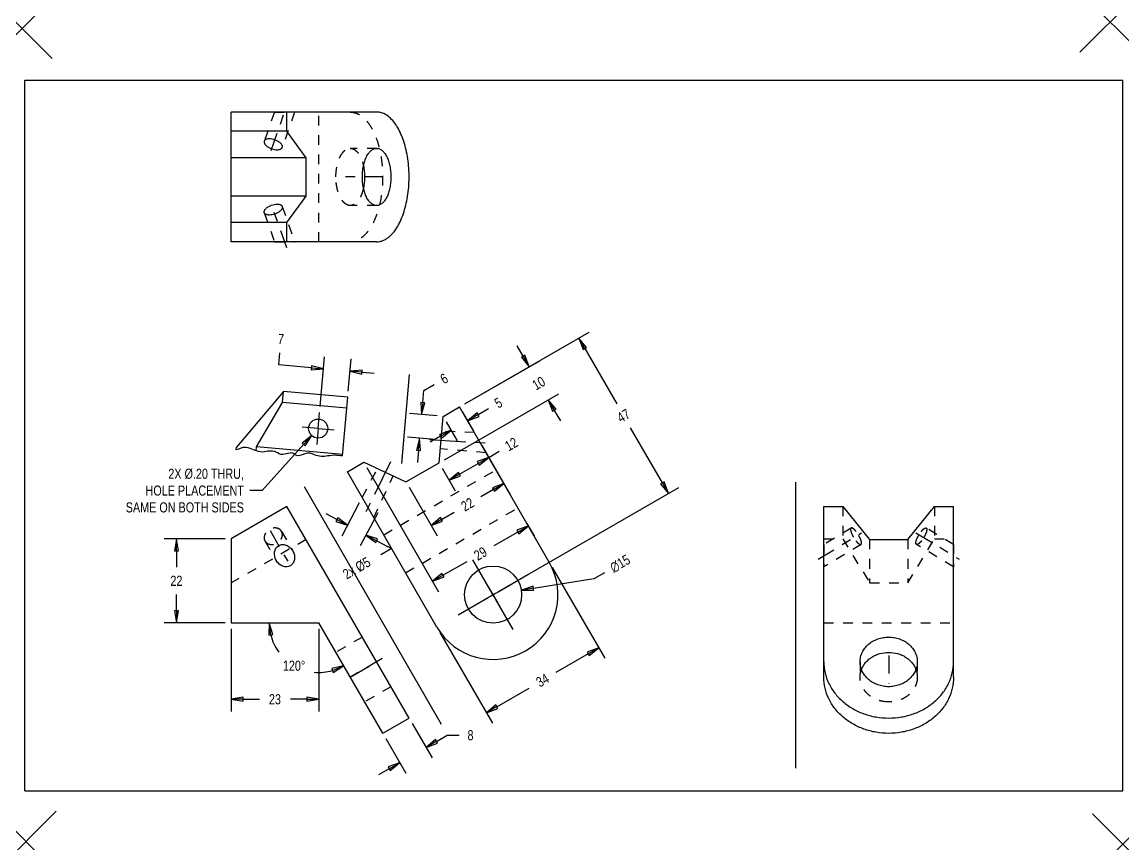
# Model space of a CAD drawing. Header units: inches. Extents: x 0 to 11.3, y -0.6 to 7.9.
import ezdxf

# ---------------------------------------------------------------- set-up
doc = ezdxf.new("R2010")
doc.units = ezdxf.units.IN
doc.header["$LTSCALE"] = 0.5
doc.header["$MEASUREMENT"] = 0
doc.header["$PDMODE"] = 3
doc.header["$PDSIZE"] = 0.3125
for name, pattern in [('CENTER', [0.6, 0.375, -0.075, 0.075, -0.075]), ('CENTER2', [1.125, 0.75, -0.125, 0.125, -0.125]), ('HIDDEN', [0.2, 0.1, -0.1]), ('PHANTOM', [0.8, 0.45, -0.05, 0.1, -0.05, 0.1, -0.05])]:
    doc.linetypes.add(name, pattern=pattern)
doc.layers.get('0').update_dxf_attribs({"linetype": 'CONTINUOUS'})
doc.layers.get('Defpoints').update_dxf_attribs({"linetype": 'CONTINUOUS'})
for name, color, linetype in [('02___PRT_ALL_AXES', 7, 'CONTINUOUS'), ('DEFAULT_2', 8, 'HIDDEN'), ('Dimensions', 6, 'CONTINUOUS'), ('newhidden', 7, 'HIDDEN'), ('newview', 7, 'CONTINUOUS')]:
    doc.layers.add(name, color=color, linetype=linetype)
doc.styles.get("Standard").update_dxf_attribs({"font": 'txt', "width": 0.8})
doc.dimstyles.new('DIMSTYLE_3', dxfattribs={"dimtxt": 0.104167, "dimasz": 0.125, "dimexe": 0.125, "dimexo": 0.0625, "dimgap": 0.09, "dimtad": 0, "dimtih": 1, "dimtoh": 1, "dimzin": 4, "dimdsep": 46, "dimtxsty": 'Standard', "dimblk": 'CLOSED', "dimblk1": 'CLOSED', "dimblk2": 'CLOSED', "dimcen": 0.09, "dimadec": 0, "dimazin": 0, "dimtfac": 1, "dimtofl": 0, "dimtmove": 0, "dimatfit": 2, "dimldrblk": 'CLOSED', "dimfxl": 1, "dimtolj": 1, "dimtzin": 4, "dimarcsym": 0})
doc.dimstyles.get("Standard").update_dxf_attribs({"dimtxt": 0.104167, "dimasz": 0.125, "dimexe": 0.125, "dimexo": 0.0625, "dimgap": 0.09, "dimtad": 0, "dimtih": 1, "dimtoh": 1, "dimzin": 4, "dimdsep": 46, "dimtxsty": 'Standard', "dimblk": 'CLOSED', "dimblk1": 'CLOSED', "dimblk2": 'CLOSED', "dimcen": 0.09, "dimadec": 0, "dimazin": 0, "dimtp": 0.01, "dimtm": 0.01, "dimtfac": 1, "dimtofl": 0, "dimtmove": 0, "dimatfit": 3, "dimldrblk": 'CLOSED', "dimfxl": 1, "dimtolj": 1, "dimtzin": 4, "dimarcsym": 0})

# ---------------------------------------------------------------- blocks, each defined once
blk = doc.blocks.new('_CLOSED')
at = {"color": 0, "linetype": 'ByBlock'}
for p, q in [((0, 0), (-1, 0.167)), ((-1, 0.167), (-1, -0.167)), ((-1, -0.167), (0, 0)), ((-1, 0), (0, 0))]:
    blk.add_line(p, q, dxfattribs=at)
blk = doc.blocks.new('*D1')
at = {"layer": 'Defpoints', "color": 0, "transparency": 16777216}
for p in [(2.13, 2.599), (1.565, 1.732), (2.13, 1.732)]:
    blk.add_point(p, dxfattribs=at)
at = {"layer": 'Dimensions', "color": 0, "lineweight": -2, "transparency": 16777216}
for p, q in [((2.067, 2.599), (1.44, 2.599)), ((1.565, 2.474), (1.565, 2.308)), ((1.565, 1.857), (1.565, 2.023)), ((2.067, 1.732), (1.44, 1.732))]:
    blk.add_line(p, q, dxfattribs=at)
at = {"layer": 'Dimensions', "color": 0, "lineweight": -2, "transparency": 16777216, "xscale": 0.125, "yscale": 0.125, "zscale": 0.125}
for p, rotation in [((1.565, 2.599), 90), ((1.565, 1.732), 270)]:
    blk.add_blockref('_CLOSED', p, dxfattribs=dict(at, rotation=rotation))
at = {"layer": 'Dimensions', "color": 0, "transparency": 16777216, "insert": (1.565, 2.166), "char_height": 0.1042, "attachment_point": 5}
blk.add_mtext('\\A1;22', dxfattribs=at)
blk = doc.blocks.new('*D2')
at = {"layer": 'Defpoints', "color": 0, "transparency": 16777216}
for p in [(2.13, 1.732), (3.035, 1.732), (3.035, 0.943)]:
    blk.add_point(p, dxfattribs=at)
at = {"layer": 'Dimensions', "color": 0, "lineweight": -2, "transparency": 16777216}
for p, q in [((2.13, 1.67), (2.13, 0.818)), ((3.035, 1.67), (3.035, 0.818)), ((2.255, 0.943), (2.423, 0.943)), ((2.91, 0.943), (2.742, 0.943))]:
    blk.add_line(p, q, dxfattribs=at)
at = {"layer": 'Dimensions', "color": 0, "lineweight": -2, "transparency": 16777216, "xscale": 0.125, "yscale": 0.125, "zscale": 0.125, "rotation": 180}
blk.add_blockref('_CLOSED', (2.13, 0.943), dxfattribs=at)
at = {"layer": 'Dimensions', "color": 0, "lineweight": -2, "transparency": 16777216, "xscale": 0.125, "yscale": 0.125, "zscale": 0.125}
blk.add_blockref('_CLOSED', (3.035, 0.943), dxfattribs=at)
at = {"layer": 'Dimensions', "color": 0, "transparency": 16777216, "insert": (2.582, 0.943), "char_height": 0.1042, "attachment_point": 5}
blk.add_mtext('\\A1;23', dxfattribs=at)
blk = doc.blocks.new('*D3')
at = {"layer": 'Defpoints', "color": 0, "transparency": 16777216}
for p in [(3.966, 0.75), (3.694, 0.592), (4.141, 0.447)]:
    blk.add_point(p, dxfattribs=at)
at = {"layer": 'Dimensions', "color": 0, "lineweight": -2, "transparency": 16777216}
for p, q in [((3.998, 0.695), (4.204, 0.338)), ((4.249, 0.509), (4.358, 0.572)), ((4.358, 0.572), (4.483, 0.572)), ((3.725, 0.538), (3.931, 0.181)), ((3.76, 0.227), (3.652, 0.164))]:
    blk.add_line(p, q, dxfattribs=at)
at = {"layer": 'Dimensions', "color": 0, "lineweight": -2, "transparency": 16777216, "xscale": 0.125, "yscale": 0.125, "zscale": 0.125}
for p, rotation in [((4.141, 0.447), 210.0000000065444), ((3.868, 0.289), 30.00000000654441)]:
    blk.add_blockref('_CLOSED', p, dxfattribs=dict(at, rotation=rotation))
at = {"layer": 'Dimensions', "color": 0, "transparency": 16777216, "insert": (4.6, 0.572), "char_height": 0.1042, "attachment_point": 5}
blk.add_mtext('\\A1;8', dxfattribs=at)
blk = doc.blocks.new('*D4')
at = {"layer": 'Defpoints', "color": 0, "transparency": 16777216}
for p in [(2.13, 1.732), (3.035, 1.732), (3.035, 1.732), (2.643, 1.404), (3.694, 0.592)]:
    blk.add_point(p, dxfattribs=at)
at = {"layer": 'Dimensions', "color": 0, "lineweight": -2, "transparency": 16777216}
for start, end in [(194.0361, 216.034), (264.6483, 285.9639)]:
    blk.add_arc((3.035, 1.732), 0.512, start, end, dxfattribs=at)
at = {"layer": 'Dimensions', "color": 0, "lineweight": -2, "transparency": 16777216, "xscale": 0.125, "yscale": 0.125, "zscale": 0.125}
for p, rotation in [((2.524, 1.732), 97.01805539701625), ((3.291, 1.289), 22.9819446032224)]:
    blk.add_blockref('_CLOSED', p, dxfattribs=dict(at, rotation=rotation))
at = {"layer": 'Dimensions', "color": 0, "transparency": 16777216, "insert": (2.779, 1.289), "char_height": 0.1042, "attachment_point": 5}
blk.add_mtext('\\A1;120°', dxfattribs=at)
blk = doc.blocks.new('*D19')
at = {"layer": 'Defpoints', "color": 0, "linetype": 'Continuous', "transparency": 16777216}
for p in [(3.094, 3.81), (2.962, 3.664)]:
    blk.add_point(p, dxfattribs=at)
at = {"layer": 'Dimensions', "color": 0, "linetype": 'Continuous', "lineweight": -2, "transparency": 16777216}
for p, q in [((2.878, 3.572), (2.449, 3.098)), ((2.449, 3.098), (2.324, 3.098))]:
    blk.add_line(p, q, dxfattribs=at)
at = {"layer": 'Dimensions', "color": 0, "linetype": 'Continuous', "lineweight": -2, "transparency": 16777216, "xscale": 0.125, "yscale": 0.125, "zscale": 0.125, "rotation": 47.83057333488652}
blk.add_blockref('_CLOSED', (2.962, 3.664), dxfattribs=at)
at = {"layer": 'Dimensions', "color": 0, "linetype": 'Continuous', "transparency": 16777216, "insert": (2.262, 3.323), "char_height": 0.10417, "width": 1.5, "attachment_point": 3}
blk.add_mtext('\\A1;2X %%c.20 THRU,\\PHOLE PLACEMENT\\PSAME ON BOTH SIDES', dxfattribs=at)
blk = doc.blocks.new('*D20')
at = {"layer": 'Defpoints', "color": 0, "transparency": 16777216}
for p in [(3.357, 4.33), (3.333, 4.061), (3.043, 3.902)]:
    blk.add_point(p, dxfattribs=at)
at = {"layer": 'Dimensions', "color": 0, "lineweight": -2, "transparency": 16777216}
for p, q in [((2.621, 4.395), (2.632, 4.519)), ((3.048, 3.964), (3.093, 4.479)), ((3.339, 4.123), (3.368, 4.455)), ((2.958, 4.365), (2.621, 4.395)), ((3.481, 4.32), (3.606, 4.309))]:
    blk.add_line(p, q, dxfattribs=at)
at = {"layer": 'Dimensions', "color": 0, "lineweight": -2, "transparency": 16777216, "xscale": 0.125, "yscale": 0.125, "zscale": 0.125}
for p, rotation in [((3.082, 4.354), 355.0079798001221), ((3.357, 4.33), 175.007979800122)]:
    blk.add_blockref('_CLOSED', p, dxfattribs=dict(at, rotation=rotation))
at = {"layer": 'Dimensions', "color": 0, "transparency": 16777216, "insert": (2.644, 4.661), "char_height": 0.1042, "attachment_point": 5, "rotation": 355.008}
blk.add_mtext('\\A1;7', dxfattribs=at)
blk = doc.blocks.new('*U23')
at = {"layer": 'newhidden', "color": 0, "linetype": 'CENTER2', "transparency": 16777216}
blk.add_line((-0.322, 0.02), (0.322, -0.02), dxfattribs=at)
blk = doc.blocks.new('*U24')
at = {"layer": 'newhidden', "color": 0, "linetype": 'CENTER2', "transparency": 16777216}
blk.add_line((0.143, 0.289), (-0.143, -0.289), dxfattribs=at)
blk = doc.blocks.new('*U25')
at = {"layer": 'newhidden', "color": 0, "linetype": 'CENTER2', "transparency": 16777216}
for p, q in [((0, 0.059), (0, 0.415)), ((-0.415, 0), (-0.059, 0)), ((0.059, 0), (0.415, 0)), ((0, -0.415), (0, -0.059))]:
    blk.add_line(p, q, dxfattribs=at)
at = {"layer": 'newhidden', "color": 0, "linetype": 'Continuous', "transparency": 16777216}
for p, q in [((-0.03, 0), (0.03, 0)), ((0, -0.03), (0, 0.03))]:
    blk.add_line(p, q, dxfattribs=at)
blk = doc.blocks.new('*D26')
at = {"layer": 'Defpoints', "color": 0, "transparency": 16777216}
for p in [(5.403, 4.034), (4.488, 3.96), (4.276, 3.383)]:
    blk.add_point(p, dxfattribs=at)
at = {"layer": 'Dimensions', "color": 0, "lineweight": -2, "transparency": 16777216}
for p, q in [((5.143, 4.483), (5.081, 4.591)), ((4.542, 3.991), (5.314, 4.437)), ((4.33, 3.414), (5.511, 4.096)), ((5.465, 3.925), (5.528, 3.817))]:
    blk.add_line(p, q, dxfattribs=at)
at = {"layer": 'Dimensions', "color": 0, "lineweight": -2, "transparency": 16777216, "xscale": 0.125, "yscale": 0.125, "zscale": 0.125}
for p, rotation in [((5.206, 4.375), 300.0000000065443), ((5.403, 4.034), 120.0000000065443)]:
    blk.add_blockref('_CLOSED', p, dxfattribs=dict(at, rotation=rotation))
at = {"layer": 'Dimensions', "color": 0, "transparency": 16777216, "insert": (5.304, 4.204), "char_height": 0.1042, "attachment_point": 5, "rotation": 30}
blk.add_mtext('\\A1;10', dxfattribs=at)
blk = doc.blocks.new('*D27')
at = {"layer": 'Defpoints', "color": 0, "transparency": 16777216}
for p in [(4.488, 3.96), (6.643, 3.068), (4.833, 2.023)]:
    blk.add_point(p, dxfattribs=at)
at = {"layer": 'Dimensions', "color": 0, "lineweight": -2, "transparency": 16777216}
for p, q in [((4.542, 3.991), (5.826, 4.733)), ((5.78, 4.562), (6.109, 3.992)), ((6.58, 3.176), (6.251, 3.746)), ((4.888, 2.054), (6.751, 3.13))]:
    blk.add_line(p, q, dxfattribs=at)
at = {"layer": 'Dimensions', "color": 0, "lineweight": -2, "transparency": 16777216, "xscale": 0.125, "yscale": 0.125, "zscale": 0.125}
for p, rotation in [((5.717, 4.67), 120.0000000065443), ((6.643, 3.068), 300.0000000065443)]:
    blk.add_blockref('_CLOSED', p, dxfattribs=dict(at, rotation=rotation))
at = {"layer": 'Dimensions', "color": 0, "transparency": 16777216, "insert": (6.18, 3.869), "char_height": 0.1042, "attachment_point": 5, "rotation": 30}
blk.add_mtext('\\A1;47', dxfattribs=at)
blk = doc.blocks.new('*D28')
at = {"layer": 'Defpoints', "color": 0, "transparency": 16777216}
for p in [(4.488, 3.96), (4.318, 3.862), (4.57, 3.818)]:
    blk.add_point(p, dxfattribs=at)
at = {"layer": 'Dimensions', "color": 0, "lineweight": -2, "transparency": 16777216}
for p, q in [((4.519, 3.906), (4.632, 3.71)), ((4.678, 3.881), (4.786, 3.943)), ((4.349, 3.808), (4.462, 3.612)), ((4.291, 3.658), (4.183, 3.595))]:
    blk.add_line(p, q, dxfattribs=at)
at = {"layer": 'Dimensions', "color": 0, "lineweight": -2, "transparency": 16777216, "xscale": 0.125, "yscale": 0.125, "zscale": 0.125}
for p, rotation in [((4.57, 3.818), 210.0000000065443), ((4.399, 3.72), 30.00000000654428)]:
    blk.add_blockref('_CLOSED', p, dxfattribs=dict(at, rotation=rotation))
at = {"layer": 'Dimensions', "color": 0, "transparency": 16777216, "insert": (4.888, 4.002), "char_height": 0.1042, "attachment_point": 5, "rotation": 30}
blk.add_mtext('\\A1;5', dxfattribs=at)
blk = doc.blocks.new('*D29')
at = {"layer": 'Defpoints', "color": 0, "transparency": 16777216}
for p in [(4.685, 3.619), (4.788, 3.44), (4.276, 3.383)]:
    blk.add_point(p, dxfattribs=at)
at = {"layer": 'Dimensions', "color": 0, "lineweight": -2, "transparency": 16777216}
for p, q in [((4.716, 3.565), (4.85, 3.332)), ((4.788, 3.44), (4.896, 3.503)), ((4.307, 3.329), (4.442, 3.096)), ((4.487, 3.267), (4.68, 3.378))]:
    blk.add_line(p, q, dxfattribs=at)
at = {"layer": 'Dimensions', "color": 0, "lineweight": -2, "transparency": 16777216, "xscale": 0.125, "yscale": 0.125, "zscale": 0.125}
for p, rotation in [((4.788, 3.44), 30.00000000654428), ((4.379, 3.204), 210.0000000065443)]:
    blk.add_blockref('_CLOSED', p, dxfattribs=dict(at, rotation=rotation))
at = {"layer": 'Dimensions', "color": 0, "transparency": 16777216, "insert": (5.022, 3.576), "char_height": 0.1042, "attachment_point": 5, "rotation": 30}
blk.add_mtext('\\A1;12', dxfattribs=at)
blk = doc.blocks.new('*D30')
at = {"layer": 'Defpoints', "color": 0, "transparency": 16777216}
for p in [(4.685, 3.619), (3.934, 3.186), (4.944, 3.17)]:
    blk.add_point(p, dxfattribs=at)
at = {"layer": 'Dimensions', "color": 0, "lineweight": -2, "transparency": 16777216}
for p, q in [((4.716, 3.565), (5.007, 3.062)), ((3.966, 3.132), (4.256, 2.629)), ((4.836, 3.108), (4.707, 3.033)), ((4.302, 2.799), (4.431, 2.874))]:
    blk.add_line(p, q, dxfattribs=at)
at = {"layer": 'Dimensions', "color": 0, "lineweight": -2, "transparency": 16777216, "xscale": 0.125, "yscale": 0.125, "zscale": 0.125}
for p, rotation in [((4.944, 3.17), 30.00000000654428), ((4.194, 2.737), 210.0000000065443)]:
    blk.add_blockref('_CLOSED', p, dxfattribs=dict(at, rotation=rotation))
at = {"layer": 'Dimensions', "color": 0, "transparency": 16777216, "insert": (4.569, 2.954), "char_height": 0.1042, "attachment_point": 5, "rotation": 30}
blk.add_mtext('\\A1;22', dxfattribs=at)
blk = doc.blocks.new('*D31')
at = {"layer": 'Defpoints', "color": 0, "transparency": 16777216}
for p in [(3.499, 3.389), (5.152, 2.81), (5.197, 2.732)]:
    blk.add_point(p, dxfattribs=at)
at = {"layer": 'Dimensions', "color": 0, "lineweight": -2, "transparency": 16777216}
for p, q in [((3.53, 3.335), (4.271, 2.052)), ((5.183, 2.756), (5.26, 2.623)), ((5.089, 2.669), (4.841, 2.526)), ((4.316, 2.223), (4.565, 2.366))]:
    blk.add_line(p, q, dxfattribs=at)
at = {"layer": 'Dimensions', "color": 0, "lineweight": -2, "transparency": 16777216, "xscale": 0.125, "yscale": 0.125, "zscale": 0.125}
for p, rotation in [((5.197, 2.732), 30.00000000654428), ((4.208, 2.161), 210.0000000065443)]:
    blk.add_blockref('_CLOSED', p, dxfattribs=dict(at, rotation=rotation))
at = {"layer": 'Dimensions', "color": 0, "transparency": 16777216, "insert": (4.703, 2.446), "char_height": 0.1042, "attachment_point": 5, "rotation": 30}
blk.add_mtext('\\A1;29', dxfattribs=at)
blk = doc.blocks.new('*D32')
at = {"layer": 'Defpoints', "color": 0, "transparency": 16777216}
for p in [(4.096, 3.881), (4.318, 3.862), (4.296, 3.618)]:
    blk.add_point(p, dxfattribs=at)
at = {"layer": 'Dimensions', "color": 0, "lineweight": -2, "transparency": 16777216}
for p, q in [((4.107, 4.006), (4.118, 4.13)), ((4.118, 4.13), (4.226, 4.193)), ((4.255, 3.867), (3.972, 3.892)), ((4.234, 3.623), (3.951, 3.648)), ((4.064, 3.513), (4.053, 3.388))]:
    blk.add_line(p, q, dxfattribs=at)
at = {"layer": 'Dimensions', "color": 0, "lineweight": -2, "transparency": 16777216, "xscale": 0.125, "yscale": 0.125, "zscale": 0.125}
for p, rotation in [((4.096, 3.881), 265.0079798089448), ((4.075, 3.637), 85.00797980894474)]:
    blk.add_blockref('_CLOSED', p, dxfattribs=dict(at, rotation=rotation))
at = {"layer": 'Dimensions', "color": 0, "transparency": 16777216, "insert": (4.328, 4.252), "char_height": 0.1042, "attachment_point": 5, "rotation": 30}
blk.add_mtext('\\A1;6', dxfattribs=at)
blk = doc.blocks.new('*D33')
at = {"layer": 'Defpoints', "color": 0, "transparency": 16777216}
for p in [(3.482, 3.026), (3.673, 2.925), (3.521, 2.638)]:
    blk.add_point(p, dxfattribs=at)
at = {"layer": 'Dimensions', "color": 0, "lineweight": -2, "transparency": 16777216}
for p, q in [((3.452, 2.971), (3.271, 2.628)), ((3.219, 2.797), (3.109, 2.856)), ((3.644, 2.869), (3.463, 2.527)), ((3.632, 2.579), (3.742, 2.521)), ((3.673, 2.438), (3.781, 2.5)), ((3.781, 2.5), (3.742, 2.521))]:
    blk.add_line(p, q, dxfattribs=at)
at = {"layer": 'Dimensions', "color": 0, "lineweight": -2, "transparency": 16777216, "xscale": 0.125, "yscale": 0.125, "zscale": 0.125}
for p, rotation in [((3.33, 2.739), 332.1210176698565), ((3.521, 2.638), 152.1210176698565)]:
    blk.add_blockref('_CLOSED', p, dxfattribs=dict(at, rotation=rotation))
at = {"layer": 'Dimensions', "color": 0, "transparency": 16777216, "insert": (3.426, 2.296), "char_height": 0.10417, "attachment_point": 5, "rotation": 30}
blk.add_mtext('\\A1;2x %%C5', dxfattribs=at)
blk = doc.blocks.new('*D34')
at = {"layer": 'Defpoints', "color": 0, "transparency": 16777216}
for p in [(5.413, 2.358), (4.254, 1.688), (5.923, 1.474)]:
    blk.add_point(p, dxfattribs=at)
at = {"layer": 'Dimensions', "color": 0, "lineweight": -2, "transparency": 16777216}
for p, q in [((5.444, 2.304), (5.986, 1.366)), ((4.285, 1.634), (4.827, 0.696)), ((5.815, 1.411), (5.482, 1.219)), ((4.872, 0.867), (5.206, 1.059))]:
    blk.add_line(p, q, dxfattribs=at)
at = {"layer": 'Dimensions', "color": 0, "lineweight": -2, "transparency": 16777216, "xscale": 0.125, "yscale": 0.125, "zscale": 0.125}
for p, rotation in [((5.923, 1.474), 30.00000000654428), ((4.764, 0.805), 210.0000000065443)]:
    blk.add_blockref('_CLOSED', p, dxfattribs=dict(at, rotation=rotation))
at = {"layer": 'Dimensions', "color": 0, "transparency": 16777216, "insert": (5.344, 1.139), "char_height": 0.1042, "attachment_point": 5, "rotation": 30}
blk.add_mtext('\\A1;34', dxfattribs=at)
blk = doc.blocks.new('*D35')
at = {"layer": 'Defpoints', "color": 0, "transparency": 16777216}
for p in [(5.125, 2.069), (4.542, 1.977)]:
    blk.add_point(p, dxfattribs=at)
at = {"layer": 'Dimensions', "color": 0, "lineweight": -2, "transparency": 16777216}
for p, q in [((5.874, 2.186), (5.249, 2.088)), ((5.982, 2.248), (5.874, 2.186)), ((4.745, 1.972), (4.922, 2.074)), ((4.884, 1.935), (4.782, 2.111))]:
    blk.add_line(p, q, dxfattribs=at)
at = {"layer": 'Dimensions', "color": 0, "lineweight": -2, "transparency": 16777216, "xscale": 0.125, "yscale": 0.125, "zscale": 0.125, "rotation": 188.8949392629675}
blk.add_blockref('_CLOSED', (5.125, 2.069), dxfattribs=at)
at = {"layer": 'Dimensions', "color": 0, "transparency": 16777216, "insert": (6.144, 2.342), "char_height": 0.1042, "attachment_point": 5, "rotation": 30}
blk.add_mtext('\\A1;∅15', dxfattribs=at)

msp = doc.modelspace()

# ---------------------------------------------------------------- linework, layer by layer
at = {"color": 7, "linetype": 'Continuous'}
for p, q in [((0, 0), (0, 7.333)), ((0, 7.333), (11.333, 7.333)), ((11.333, 0), (11.333, 7.333)), ((2.13, 5.665), (2.13, 7.003)), ((3.632, 7.003), (2.13, 7.003)), ((2.706, 6.806), (2.706, 7.003)), ((2.706, 6.806), (2.13, 6.806)), ((2.903, 6.531), (2.706, 6.806)), ((2.903, 6.531), (2.13, 6.531)), ((2.903, 6.137), (2.903, 6.531)), ((2.903, 6.137), (2.13, 6.137)), ((2.706, 5.862), (2.903, 6.137)), ((2.706, 5.862), (2.13, 5.862)), ((2.706, 5.665), (2.706, 5.862)), ((3.632, 5.665), (2.13, 5.665)), ((2.67, 4.119), (2.185, 3.545)), ((2.66, 4.007), (2.67, 4.119)), ((3.333, 4.061), (2.67, 4.119)), ((2.392, 3.548), (2.66, 4.007)), ((3.324, 3.949), (2.66, 4.007)), ((3.28, 3.454), (3.333, 4.061)), ((2.182, 3.516), (2.185, 3.545)), ((2.207, 3.525), (2.182, 3.516)), ((2.252, 3.54), (2.207, 3.525)), ((2.263, 3.541), (2.252, 3.54)), ((2.274, 3.541), (2.263, 3.541)), ((2.285, 3.54), (2.274, 3.541)), ((2.306, 3.537), (2.285, 3.54)), ((2.325, 3.531), (2.306, 3.537)), ((2.345, 3.525), (2.325, 3.531)), ((2.361, 3.519), (2.345, 3.525)), ((2.388, 3.508), (2.392, 3.548)), ((3.282, 3.47), (2.392, 3.548)), ((2.377, 3.512), (2.361, 3.519)), ((2.393, 3.506), (2.377, 3.512)), ((2.413, 3.5), (2.393, 3.506)), ((2.433, 3.496), (2.413, 3.5)), ((2.453, 3.495), (2.433, 3.496)), ((2.472, 3.497), (2.453, 3.495)), ((2.49, 3.5), (2.472, 3.497)), ((2.509, 3.503), (2.49, 3.5)), ((2.525, 3.504), (2.509, 3.503)), ((2.541, 3.504), (2.525, 3.504)), ((2.557, 3.503), (2.541, 3.504)), ((2.569, 3.501), (2.557, 3.503)), ((2.58, 3.499), (2.569, 3.501)), ((2.591, 3.495), (2.58, 3.499)), ((2.608, 3.486), (2.591, 3.495)), ((2.625, 3.475), (2.608, 3.486)), ((2.643, 3.469), (2.625, 3.475)), ((2.654, 3.469), (2.643, 3.469)), ((2.665, 3.47), (2.654, 3.469)), ((2.698, 3.477), (2.665, 3.47)), ((2.719, 3.481), (2.698, 3.477)), ((2.74, 3.484), (2.719, 3.481)), ((2.752, 3.485), (2.74, 3.484)), ((2.763, 3.484), (2.752, 3.485)), ((2.774, 3.48), (2.763, 3.484)), ((2.781, 3.475), (2.774, 3.48)), ((2.789, 3.468), (2.781, 3.475)), ((2.796, 3.462), (2.789, 3.468)), ((2.816, 3.455), (2.796, 3.462)), ((2.839, 3.458), (2.816, 3.455)), ((2.863, 3.465), (2.839, 3.458)), ((2.892, 3.476), (2.863, 3.465)), ((2.919, 3.484), (2.892, 3.476)), ((2.945, 3.484), (2.919, 3.484)), ((2.955, 3.481), (2.945, 3.484)), ((2.965, 3.477), (2.955, 3.481)), ((2.991, 3.466), (2.965, 3.477)), ((3.007, 3.459), (2.991, 3.466)), ((3.023, 3.454), (3.007, 3.459)), ((3.058, 3.449), (3.023, 3.454)), ((3.093, 3.45), (3.058, 3.449)), ((3.128, 3.454), (3.093, 3.45)), ((3.148, 3.457), (3.128, 3.454)), ((3.168, 3.46), (3.148, 3.457)), ((3.187, 3.462), (3.168, 3.46)), ((3.204, 3.461), (3.187, 3.462)), ((3.22, 3.46), (3.204, 3.461)), ((3.236, 3.458), (3.22, 3.46)), ((3.257, 3.456), (3.236, 3.458)), ((3.278, 3.454), (3.257, 3.456)), ((3.28, 3.454), (3.278, 3.454)), ((2.706, 2.932), (2.13, 2.599)), ((3.966, 0.75), (2.706, 2.932)), ((8.246, 1.172), (8.246, 2.932)), ((8.246, 2.932), (8.443, 2.932)), ((8.443, 2.932), (8.719, 2.591)), ((9.113, 2.591), (9.388, 2.932)), ((9.388, 2.932), (9.585, 2.932)), ((9.585, 1.172), (9.585, 2.932)), ((2.13, 2.599), (2.13, 1.732)), ((8.719, 2.591), (9.113, 2.591)), ((2.13, 1.732), (3.035, 1.732)), ((3.694, 0.592), (3.035, 1.732)), ((3.694, 0.592), (3.966, 0.75)), ((0, 0), (11.333, 0))]:
    msp.add_line(p, q, dxfattribs=at)
msp.add_line((7.953, 3.184), (7.953, 0.231))
for points, knots in [([(3.632, 5.665), (3.643, 5.665), (3.665, 5.667), (3.698, 5.677), (3.73, 5.693), (3.761, 5.716), (3.791, 5.744), (3.819, 5.778), (3.845, 5.817), (3.874, 5.869), (3.902, 5.937), (3.928, 6.02), (3.948, 6.109), (3.961, 6.204), (3.967, 6.301), (3.966, 6.399), (3.958, 6.496), (3.942, 6.589), (3.92, 6.677), (3.892, 6.757), (3.859, 6.829), (3.82, 6.89), (3.778, 6.939), (3.738, 6.97), (3.706, 6.987), (3.681, 6.997), (3.656, 7.002), (3.64, 7.003), (3.632, 7.003)], [0, 0, 0, 0, 0.020338, 0.041258, 0.063248, 0.086716, 0.111938, 0.139079, 0.168203, 0.199295, 0.249415, 0.303276, 0.360188, 0.419323, 0.479759, 0.540523, 0.600631, 0.659123, 0.715105, 0.767787, 0.816538, 0.860947, 0.900904, 0.936714, 0.953333, 0.969286, 0.98477, 1, 1, 1, 1]), ([(3.484, 6.334), (3.484, 6.353), (3.486, 6.391), (3.494, 6.446), (3.507, 6.497), (3.525, 6.542), (3.544, 6.574), (3.561, 6.594), (3.578, 6.61), (3.597, 6.622), (3.617, 6.628), (3.627, 6.629), (3.632, 6.629)], [0, 0, 0, 0, 0.161459, 0.318291, 0.466216, 0.60161, 0.721984, 0.776293, 0.826761, 0.917446, 0.959295, 1, 1, 1, 1]), ([(3.632, 6.629), (3.636, 6.629), (3.646, 6.628), (3.666, 6.622), (3.685, 6.61), (3.702, 6.594), (3.719, 6.574), (3.738, 6.542), (3.756, 6.497), (3.769, 6.446), (3.777, 6.391), (3.779, 6.353), (3.779, 6.334)], [0, 0, 0, 0, 0.040705, 0.082554, 0.173239, 0.223707, 0.278016, 0.39839, 0.533784, 0.681709, 0.838541, 1, 1, 1, 1]), ([(3.495, 6.447), (3.499, 6.429), (3.505, 6.391), (3.507, 6.353), (3.507, 6.334)], [0, 0, 0, 0, 0.49276, 1, 1, 1, 1]), ([(3.632, 6.039), (3.627, 6.039), (3.617, 6.04), (3.597, 6.046), (3.578, 6.058), (3.561, 6.074), (3.544, 6.094), (3.525, 6.126), (3.507, 6.171), (3.494, 6.222), (3.486, 6.277), (3.484, 6.315), (3.484, 6.334)], [0, 0, 0, 0, 0.040705, 0.082554, 0.173239, 0.223707, 0.278016, 0.39839, 0.533784, 0.681709, 0.838541, 1, 1, 1, 1]), ([(3.507, 6.334), (3.507, 6.315), (3.505, 6.277), (3.499, 6.239), (3.495, 6.221)], [0, 0, 0, 0, 0.50724, 1, 1, 1, 1]), ([(3.779, 6.334), (3.779, 6.315), (3.777, 6.277), (3.769, 6.222), (3.756, 6.171), (3.738, 6.126), (3.719, 6.094), (3.702, 6.074), (3.685, 6.058), (3.666, 6.046), (3.646, 6.04), (3.636, 6.039), (3.632, 6.039)], [0, 0, 0, 0, 0.161459, 0.318291, 0.466216, 0.60161, 0.721984, 0.776293, 0.826761, 0.917446, 0.959295, 1, 1, 1, 1]), ([(8.62, 1.329), (8.62, 1.346), (8.624, 1.38), (8.641, 1.428), (8.669, 1.473), (8.706, 1.512), (8.751, 1.544), (8.803, 1.567), (8.858, 1.582), (8.896, 1.585), (8.916, 1.585)], [0, 0, 0, 0, 0.116061, 0.233553, 0.353644, 0.477048, 0.60394, 0.733974, 0.866356, 1, 1, 1, 1]), ([(8.916, 1.585), (8.935, 1.585), (8.973, 1.582), (9.029, 1.567), (9.08, 1.544), (9.125, 1.512), (9.162, 1.473), (9.19, 1.428), (9.207, 1.38), (9.211, 1.346), (9.211, 1.329)], [0, 0, 0, 0, 0.133644, 0.266026, 0.39606, 0.522952, 0.646356, 0.766447, 0.883939, 1, 1, 1, 1]), ([(8.635, 1.25), (8.64, 1.263), (8.652, 1.288), (8.676, 1.323), (8.706, 1.353), (8.742, 1.38), (8.781, 1.401), (8.839, 1.421), (8.885, 1.427), (8.916, 1.427)], [0, 0, 0, 0, 0.116744, 0.235812, 0.357558, 0.482058, 0.609125, 0.738325, 1, 1, 1, 1]), ([(8.916, 1.427), (8.946, 1.427), (8.993, 1.421), (9.05, 1.401), (9.09, 1.38), (9.125, 1.353), (9.155, 1.323), (9.18, 1.288), (9.192, 1.263), (9.197, 1.25)], [0, 0, 0, 0, 0.261675, 0.390875, 0.517942, 0.642442, 0.764188, 0.883256, 1, 1, 1, 1]), ([(8.246, 1.329), (8.246, 1.291), (8.255, 1.215), (8.294, 1.105), (8.357, 1.004), (8.441, 0.916), (8.543, 0.843), (8.659, 0.79), (8.785, 0.757), (8.916, 0.746), (9.047, 0.757), (9.172, 0.79), (9.289, 0.843), (9.391, 0.916), (9.475, 1.004), (9.538, 1.105), (9.576, 1.215), (9.585, 1.291), (9.585, 1.329)], [0, 0, 0, 0, 0.058033, 0.116776, 0.176822, 0.238524, 0.301971, 0.366987, 0.433179, 0.5, 0.566821, 0.633013, 0.698029, 0.761476, 0.823178, 0.883224, 0.941967, 1, 1, 1, 1]), ([(8.916, 1.073), (8.896, 1.073), (8.858, 1.077), (8.803, 1.091), (8.751, 1.115), (8.706, 1.147), (8.669, 1.186), (8.641, 1.23), (8.624, 1.279), (8.62, 1.312), (8.62, 1.329)], [0, 0, 0, 0, 0.133644, 0.266026, 0.39606, 0.522952, 0.646356, 0.766447, 0.883939, 1, 1, 1, 1]), ([(9.211, 1.329), (9.211, 1.312), (9.207, 1.279), (9.19, 1.23), (9.162, 1.186), (9.125, 1.147), (9.08, 1.115), (9.029, 1.091), (8.973, 1.077), (8.935, 1.073), (8.916, 1.073)], [0, 0, 0, 0, 0.116061, 0.233553, 0.353644, 0.477048, 0.60394, 0.733974, 0.866356, 1, 1, 1, 1]), ([(9.585, 1.172), (9.585, 1.134), (9.576, 1.057), (9.538, 0.947), (9.475, 0.846), (9.391, 0.758), (9.289, 0.686), (9.172, 0.632), (9.047, 0.599), (8.916, 0.588), (8.785, 0.599), (8.659, 0.632), (8.543, 0.686), (8.441, 0.758), (8.357, 0.846), (8.294, 0.947), (8.255, 1.057), (8.246, 1.134), (8.246, 1.172)], [0, 0, 0, 0, 0.058033, 0.116776, 0.176822, 0.238524, 0.301971, 0.366987, 0.433179, 0.5, 0.566821, 0.633013, 0.698029, 0.761476, 0.823178, 0.883224, 0.941967, 1, 1, 1, 1])]:
    msp.add_open_spline(points, degree=3, knots=knots, dxfattribs=at)
at = {"layer": '02___PRT_ALL_AXES', "color": 7, "linetype": 'CENTER'}
for p, q in [((2.543, 6.608), (2.703, 7.066)), ((3.698, 6.334), (3.292, 6.334)), ((2.703, 5.602), (2.543, 6.06)), ((3.028, 3.737), (3.043, 3.902)), ((3.028, 3.737), (2.864, 3.752)), ((3.028, 3.737), (3.014, 3.573)), ((3.028, 3.737), (3.193, 3.723)), ((2.531, 2.684), (2.714, 2.367)), ((8.189, 2.39), (8.636, 2.661)), ((9.196, 2.661), (9.642, 2.39)), ((8.916, 1.396), (8.916, 1.105)), ((3.689, 1.363), (3.301, 1.138))]:
    msp.add_line(p, q, dxfattribs=at)
at = {"layer": '02___PRT_ALL_AXES', "color": 8, "linetype": 'HIDDEN'}
for p, q in [((2.577, 7.003), (2.472, 6.703)), ((2.577, 7.003), (2.785, 7.003)), ((2.785, 7.003), (2.657, 6.638)), ((2.657, 6.03), (2.785, 5.665)), ((2.472, 5.964), (2.577, 5.665)), ((2.577, 5.665), (2.785, 5.665)), ((2.65, 2.675), (2.766, 2.474)), ((8.528, 2.71), (8.246, 2.54)), ((9.585, 2.54), (9.304, 2.71)), ((2.479, 2.577), (2.596, 2.376)), ((8.63, 2.542), (8.246, 2.31)), ((8.246, 2.54), (8.246, 2.31)), ((9.585, 2.31), (9.202, 2.542)), ((9.585, 2.54), (9.585, 2.31))]:
    msp.add_line(p, q, dxfattribs=at)
at = {"layer": '02___PRT_ALL_AXES', "color": 7, "linetype": 'Continuous'}
msp.add_circle((3.028, 3.737), 0.0984, dxfattribs=at)
at = {"layer": '02___PRT_ALL_AXES', "color": 8, "linetype": 'HIDDEN'}
msp.add_ellipse((2.681, 2.425), major_axis=(-0.06, 0.104), ratio=0.819232, dxfattribs=at)
at = {"layer": '02___PRT_ALL_AXES', "color": 7, "linetype": 'Continuous'}
msp.add_ellipse((2.681, 2.425), major_axis=(0.06, -0.104), ratio=0.819232, dxfattribs=at)
for points, knots in [([(2.472, 6.703), (2.471, 6.701), (2.47, 6.696), (2.471, 6.688), (2.474, 6.679), (2.477, 6.674), (2.479, 6.671)], [0, 0, 0, 0, 0.218271, 0.451168, 0.709901, 1, 1, 1, 1]), ([(2.65, 6.671), (2.648, 6.674), (2.642, 6.68), (2.629, 6.692), (2.609, 6.705), (2.582, 6.718), (2.553, 6.725), (2.529, 6.728), (2.511, 6.727), (2.499, 6.725), (2.489, 6.721), (2.481, 6.717), (2.475, 6.711), (2.472, 6.706), (2.472, 6.703)], [0, 0, 0, 0, 0.056937, 0.119722, 0.259339, 0.410313, 0.561611, 0.702153, 0.765531, 0.823174, 0.874758, 0.920557, 0.961636, 1, 1, 1, 1]), ([(2.479, 6.671), (2.482, 6.668), (2.487, 6.662), (2.5, 6.65), (2.52, 6.637), (2.547, 6.624), (2.576, 6.616), (2.6, 6.614), (2.618, 6.615), (2.63, 6.617), (2.64, 6.621), (2.648, 6.625), (2.654, 6.631), (2.657, 6.636), (2.657, 6.638)], [0, 0, 0, 0, 0.056937, 0.119722, 0.259339, 0.410313, 0.561611, 0.702153, 0.765531, 0.823174, 0.874758, 0.920557, 0.961636, 1, 1, 1, 1]), ([(2.657, 6.638), (2.658, 6.641), (2.659, 6.646), (2.658, 6.654), (2.655, 6.663), (2.652, 6.668), (2.65, 6.671)], [0, 0, 0, 0, 0.218271, 0.451168, 0.709901, 1, 1, 1, 1]), ([(2.479, 5.997), (2.482, 6), (2.487, 6.006), (2.5, 6.018), (2.52, 6.031), (2.547, 6.044), (2.576, 6.051), (2.6, 6.054), (2.618, 6.053), (2.63, 6.051), (2.64, 6.047), (2.648, 6.043), (2.654, 6.037), (2.657, 6.032), (2.657, 6.03)], [0, 0, 0, 0, 0.056937, 0.119722, 0.259339, 0.410313, 0.561611, 0.702153, 0.765531, 0.823174, 0.874758, 0.920557, 0.961636, 1, 1, 1, 1]), ([(2.657, 6.03), (2.658, 6.027), (2.659, 6.022), (2.658, 6.014), (2.655, 6.005), (2.652, 6), (2.65, 5.997)], [0, 0, 0, 0, 0.218271, 0.451168, 0.709901, 1, 1, 1, 1]), ([(2.472, 5.964), (2.471, 5.967), (2.47, 5.972), (2.471, 5.98), (2.474, 5.989), (2.477, 5.994), (2.479, 5.997)], [0, 0, 0, 0, 0.218271, 0.451168, 0.709901, 1, 1, 1, 1]), ([(2.65, 5.997), (2.648, 5.994), (2.642, 5.988), (2.629, 5.976), (2.609, 5.963), (2.582, 5.95), (2.553, 5.943), (2.529, 5.94), (2.511, 5.941), (2.499, 5.943), (2.489, 5.947), (2.481, 5.951), (2.475, 5.957), (2.472, 5.962), (2.472, 5.964)], [0, 0, 0, 0, 0.056937, 0.119722, 0.259339, 0.410313, 0.561611, 0.702153, 0.765531, 0.823174, 0.874758, 0.920557, 0.961636, 1, 1, 1, 1])]:
    msp.add_open_spline(points, degree=3, knots=knots, dxfattribs=at)
at = {"layer": '02___PRT_ALL_AXES', "color": 8, "linetype": 'HIDDEN'}
for points, knots in [([(2.65, 2.675), (2.647, 2.68), (2.641, 2.689), (2.628, 2.699), (2.613, 2.707), (2.596, 2.711), (2.578, 2.712), (2.553, 2.709), (2.523, 2.698), (2.498, 2.678), (2.483, 2.657), (2.475, 2.641), (2.471, 2.624), (2.47, 2.608), (2.472, 2.592), (2.477, 2.582), (2.479, 2.577)], [0, 0, 0, 0, 0.056324, 0.11369, 0.172865, 0.234361, 0.298263, 0.364312, 0.5, 0.635688, 0.701737, 0.765639, 0.827135, 0.88631, 0.943676, 1, 1, 1, 1]), ([(2.479, 2.577), (2.482, 2.572), (2.488, 2.564), (2.501, 2.553), (2.516, 2.546), (2.533, 2.542), (2.551, 2.54), (2.576, 2.543), (2.606, 2.555), (2.631, 2.575), (2.646, 2.595), (2.654, 2.611), (2.658, 2.628), (2.659, 2.645), (2.657, 2.661), (2.652, 2.671), (2.65, 2.675)], [0, 0, 0, 0, 0.056324, 0.11369, 0.172865, 0.234361, 0.298263, 0.364312, 0.5, 0.635688, 0.701737, 0.765639, 0.827135, 0.88631, 0.943676, 1, 1, 1, 1]), ([(8.528, 2.71), (8.527, 2.71), (8.525, 2.708), (8.523, 2.704), (8.522, 2.699), (8.522, 2.693), (8.523, 2.685), (8.525, 2.677), (8.528, 2.668), (8.532, 2.655), (8.54, 2.638), (8.551, 2.617), (8.564, 2.596), (8.574, 2.583), (8.579, 2.577)], [0, 0, 0, 0, 0.024266, 0.052294, 0.086445, 0.127768, 0.1765, 0.232414, 0.294983, 0.363469, 0.514485, 0.677164, 0.842169, 1, 1, 1, 1]), ([(8.579, 2.675), (8.576, 2.679), (8.571, 2.685), (8.563, 2.693), (8.556, 2.7), (8.549, 2.705), (8.543, 2.709), (8.537, 2.711), (8.532, 2.712), (8.529, 2.711), (8.528, 2.71)], [0, 0, 0, 0, 0.188442, 0.362199, 0.518067, 0.653992, 0.768726, 0.862257, 0.937085, 1, 1, 1, 1]), ([(8.63, 2.542), (8.631, 2.543), (8.633, 2.545), (8.634, 2.549), (8.635, 2.554), (8.635, 2.56), (8.634, 2.567), (8.632, 2.575), (8.63, 2.584), (8.625, 2.598), (8.617, 2.615), (8.606, 2.636), (8.593, 2.656), (8.584, 2.669), (8.579, 2.675)], [0, 0, 0, 0, 0.024266, 0.052294, 0.086445, 0.127768, 0.1765, 0.232414, 0.294983, 0.363469, 0.514485, 0.677164, 0.842169, 1, 1, 1, 1]), ([(9.202, 2.542), (9.201, 2.543), (9.199, 2.545), (9.197, 2.549), (9.196, 2.554), (9.196, 2.56), (9.197, 2.567), (9.199, 2.575), (9.202, 2.584), (9.206, 2.598), (9.214, 2.615), (9.225, 2.636), (9.238, 2.656), (9.248, 2.669), (9.253, 2.675)], [0, 0, 0, 0, 0.024266, 0.052294, 0.086445, 0.127768, 0.1765, 0.232414, 0.294983, 0.363469, 0.514485, 0.677164, 0.842169, 1, 1, 1, 1]), ([(9.253, 2.675), (9.255, 2.679), (9.26, 2.685), (9.268, 2.693), (9.275, 2.7), (9.282, 2.705), (9.289, 2.709), (9.295, 2.711), (9.3, 2.712), (9.303, 2.711), (9.304, 2.71)], [0, 0, 0, 0, 0.188442, 0.362199, 0.518067, 0.653992, 0.768726, 0.862257, 0.937085, 1, 1, 1, 1]), ([(9.304, 2.71), (9.305, 2.71), (9.307, 2.708), (9.308, 2.704), (9.309, 2.699), (9.309, 2.693), (9.308, 2.685), (9.306, 2.677), (9.304, 2.668), (9.299, 2.655), (9.291, 2.638), (9.28, 2.617), (9.267, 2.596), (9.258, 2.583), (9.253, 2.577)], [0, 0, 0, 0, 0.024266, 0.052294, 0.086445, 0.127768, 0.1765, 0.232414, 0.294983, 0.363469, 0.514485, 0.677164, 0.842169, 1, 1, 1, 1]), ([(8.579, 2.577), (8.581, 2.574), (8.586, 2.568), (8.594, 2.56), (8.602, 2.553), (8.608, 2.547), (8.615, 2.544), (8.621, 2.541), (8.626, 2.541), (8.629, 2.541), (8.63, 2.542)], [0, 0, 0, 0, 0.188442, 0.362199, 0.518067, 0.653992, 0.768726, 0.862257, 0.937085, 1, 1, 1, 1]), ([(9.253, 2.577), (9.25, 2.574), (9.245, 2.568), (9.237, 2.56), (9.23, 2.553), (9.223, 2.547), (9.217, 2.544), (9.211, 2.541), (9.206, 2.541), (9.203, 2.541), (9.202, 2.542)], [0, 0, 0, 0, 0.188442, 0.362199, 0.518067, 0.653992, 0.768726, 0.862257, 0.937085, 1, 1, 1, 1])]:
    msp.add_open_spline(points, degree=3, knots=knots, dxfattribs=at)
at = {"layer": 'DEFAULT_2', "color": 8, "linetype": 'HIDDEN'}
for p, q in [((3.035, 5.665), (3.035, 7.003)), ((3.632, 6.629), (3.359, 6.629)), ((3.632, 6.039), (3.359, 6.039)), ((8.443, 2.932), (8.443, 2.599)), ((9.388, 2.932), (9.388, 2.599)), ((2.903, 2.591), (2.13, 2.144)), ((8.246, 2.599), (8.443, 2.599)), ((8.443, 2.599), (8.719, 2.144)), ((8.719, 2.591), (8.719, 2.144)), ((9.113, 2.144), (9.388, 2.599)), ((9.113, 2.591), (9.113, 2.144)), ((9.388, 2.599), (9.585, 2.599)), ((8.719, 2.144), (9.113, 2.144)), ((8.246, 1.732), (9.585, 1.732)), ((3.484, 1.585), (3.211, 1.427)), ((8.62, 1.329), (8.62, 1.172)), ((9.211, 1.329), (9.211, 1.172)), ((3.779, 1.073), (3.507, 0.916))]:
    msp.add_line(p, q, dxfattribs=at)
at = {"layer": 'DEFAULT_2', "color": 8, "linetype": 'PHANTOM'}
msp.add_line((3.359, 1.172), (3.632, 1.329), dxfattribs=at)
at = {"layer": 'DEFAULT_2', "color": 8, "linetype": 'HIDDEN'}
for points, knots in [([(3.359, 7.003), (3.37, 7.003), (3.392, 7.001), (3.425, 6.991), (3.457, 6.975), (3.488, 6.952), (3.518, 6.924), (3.546, 6.89), (3.572, 6.851), (3.601, 6.798), (3.63, 6.731), (3.656, 6.648), (3.675, 6.558), (3.688, 6.464), (3.694, 6.367), (3.693, 6.269), (3.685, 6.172), (3.67, 6.079), (3.648, 5.991), (3.62, 5.911), (3.586, 5.839), (3.548, 5.778), (3.505, 5.729), (3.465, 5.698), (3.433, 5.681), (3.408, 5.671), (3.384, 5.666), (3.367, 5.665), (3.359, 5.665)], [0, 0, 0, 0, 0.020338, 0.041258, 0.063248, 0.086716, 0.111938, 0.139079, 0.168203, 0.199295, 0.249415, 0.303276, 0.360188, 0.419323, 0.479759, 0.540523, 0.600631, 0.659123, 0.715105, 0.767787, 0.816538, 0.860947, 0.900904, 0.936714, 0.953333, 0.969286, 0.98477, 1, 1, 1, 1]), ([(3.211, 6.334), (3.211, 6.353), (3.213, 6.391), (3.221, 6.446), (3.235, 6.497), (3.253, 6.542), (3.272, 6.574), (3.289, 6.594), (3.306, 6.61), (3.324, 6.622), (3.344, 6.628), (3.354, 6.629), (3.359, 6.629)], [0, 0, 0, 0, 0.161459, 0.318291, 0.466216, 0.60161, 0.721984, 0.776293, 0.826761, 0.917446, 0.959295, 1, 1, 1, 1]), ([(3.359, 6.629), (3.366, 6.629), (3.381, 6.627), (3.403, 6.617), (3.423, 6.601), (3.442, 6.579), (3.459, 6.552), (3.474, 6.521), (3.486, 6.485), (3.493, 6.46), (3.495, 6.447)], [0, 0, 0, 0, 0.08989, 0.18527, 0.290362, 0.407635, 0.537979, 0.681068, 0.835694, 1, 1, 1, 1]), ([(3.359, 6.039), (3.354, 6.039), (3.344, 6.04), (3.324, 6.046), (3.306, 6.058), (3.289, 6.074), (3.272, 6.094), (3.253, 6.126), (3.235, 6.171), (3.221, 6.222), (3.213, 6.277), (3.211, 6.315), (3.211, 6.334)], [0, 0, 0, 0, 0.040705, 0.082554, 0.173239, 0.223707, 0.278016, 0.39839, 0.533784, 0.681709, 0.838541, 1, 1, 1, 1]), ([(3.495, 6.221), (3.493, 6.208), (3.486, 6.183), (3.474, 6.147), (3.459, 6.116), (3.442, 6.089), (3.423, 6.067), (3.403, 6.051), (3.381, 6.041), (3.366, 6.039), (3.359, 6.039)], [0, 0, 0, 0, 0.164306, 0.318932, 0.462021, 0.592365, 0.709638, 0.81473, 0.91011, 1, 1, 1, 1]), ([(8.62, 1.172), (8.62, 1.185), (8.623, 1.212), (8.63, 1.238), (8.635, 1.25)], [0, 0, 0, 0, 0.498018, 1, 1, 1, 1]), ([(9.197, 1.25), (9.201, 1.238), (9.209, 1.212), (9.211, 1.185), (9.211, 1.172)], [0, 0, 0, 0, 0.501982, 1, 1, 1, 1]), ([(8.916, 0.916), (8.896, 0.916), (8.858, 0.919), (8.803, 0.934), (8.751, 0.957), (8.706, 0.989), (8.669, 1.028), (8.641, 1.073), (8.624, 1.121), (8.62, 1.155), (8.62, 1.172)], [0, 0, 0, 0, 0.133644, 0.266026, 0.39606, 0.522952, 0.646356, 0.766447, 0.883939, 1, 1, 1, 1]), ([(9.211, 1.172), (9.211, 1.155), (9.207, 1.121), (9.19, 1.073), (9.162, 1.028), (9.125, 0.989), (9.08, 0.957), (9.029, 0.934), (8.973, 0.919), (8.935, 0.916), (8.916, 0.916)], [0, 0, 0, 0, 0.116061, 0.233553, 0.353644, 0.477048, 0.60394, 0.733974, 0.866356, 1, 1, 1, 1])]:
    msp.add_open_spline(points, degree=3, knots=knots, dxfattribs=at)
at = {"layer": 'Dimensions'}
for p in [(-0.028, 7.867), (11.201, 7.933), (0.011, -0.524), (11.331, -0.55)]:
    msp.add_point(p, dxfattribs=at)
at = {"layer": 'newhidden'}
for p, q in [((4.641, 3.695), (4.304, 3.708)), ((4.761, 3.487), (4.289, 3.529)), ((3.482, 3.026), (3.639, 3.324)), ((3.704, 2.641), (4.863, 3.311)), ((3.602, 2.818), (3.802, 3.248)), ((3.93, 2.249), (5.089, 2.918))]:
    msp.add_line(p, q, dxfattribs=at)
at = {"layer": 'newview'}
for p, q in [((3.892, 3.378), (3.972, 4.294)), ((4.318, 3.862), (4.488, 3.96)), ((5.413, 2.358), (4.488, 3.96)), ((4.276, 3.383), (4.318, 3.862)), ((3.329, 3.291), (3.499, 3.389)), ((3.499, 3.389), (3.934, 3.186)), ((3.934, 3.186), (4.276, 3.383)), ((4.254, 1.688), (3.329, 3.291)), ((2.883, 3.14), (4.299, 0.687))]:
    msp.add_line(p, q, dxfattribs=at)
msp.add_circle((4.833, 2.023), 0.295, dxfattribs=at)
msp.add_arc((4.833, 2.023), 0.669, 210, 30, dxfattribs=at)

# ---------------------------------------------------------------- block references
at = {"layer": 'newhidden', "linetype": 'CENTER2'}
for name, p in [('*U23', (4.498, 3.605)), ('*U24', (3.631, 3.105))]:
    msp.add_blockref(name, p, dxfattribs=at)
at = {"layer": 'newhidden', "linetype": 'CENTER2', "rotation": 30.00000000654443}
msp.add_blockref('*U25', (4.833, 2.023), dxfattribs=at)

# ---------------------------------------------------------------- dimensions: what is measured, and where the dimension line sits
at = {"layer": 'Dimensions'}
dim = msp.add_linear_dim(base=(3.357, 4.33), p1=(3.043, 3.902), p2=(3.333, 4.061), angle=355.008, text='7', dimstyle='Standard', override={"dimdec": 0, "dimlfac": 25.4, "dimzin": 0, "dimpost": ' REF', "dimcen": 0.102, "dimtp": 0, "dimtm": 0, "dimtdec": 0, "dimtzin": 0}, dxfattribs=at)
dim.commit()
dim.dimension.update_dxf_attribs({"geometry": '*D20', "text_midpoint": (2.644, 4.661), "dimtype": 160, "text_rotation": 90})
for base, p1, p2, angle, picture, middle in [((6.643, 3.068), (4.488, 3.96), (4.833, 2.023), 120, '*D27', (6.18, 3.869)), ((5.403, 4.034), (4.488, 3.96), (4.276, 3.383), 120, '*D26', (5.304, 4.204)), ((4.788, 3.44), (4.276, 3.383), (4.685, 3.619), 30, '*D29', (5.022, 3.576)), ((4.944, 3.17), (3.934, 3.186), (4.685, 3.619), 30, '*D30', (4.569, 2.954)), ((5.197, 2.732), (3.499, 3.389), (5.152, 2.81), 30, '*D31', (4.703, 2.446)), ((1.565, 1.732), (2.13, 2.599), (2.13, 1.732), 90, '*D1', (1.565, 2.166)), ((5.923, 1.474), (4.254, 1.688), (5.413, 2.358), 30, '*D34', (5.344, 1.139))]:
    dim = msp.add_linear_dim(base=base, p1=p1, p2=p2, angle=angle, dimstyle='Standard', override={"dimdec": 0, "dimlfac": 25.4, "dimzin": 0, "dimcen": 0.102, "dimtp": 0, "dimtm": 0, "dimtdec": 0, "dimtzin": 0}, dxfattribs=at)
    dim.commit()
    dim.dimension.update_dxf_attribs({"geometry": picture, "text_midpoint": middle})
for p1, p2, distance, picture, middle in [((4.296, 3.618), (4.318, 3.862), 0.222, '*D32', (4.328, 4.252)), ((3.694, 0.592), (3.966, 0.75), -0.35, '*D3', (4.6, 0.572))]:
    dim = msp.add_aligned_dim(p1=p1, p2=p2, distance=distance, dimstyle='Standard', override={"dimdec": 0, "dimlfac": 25.4, "dimzin": 0, "dimcen": 0.102, "dimtp": 0, "dimtm": 0, "dimtdec": 0, "dimtzin": 0}, dxfattribs=at)
    dim.commit()
    dim.dimension.update_dxf_attribs({"geometry": picture, "text_midpoint": middle})
dim = msp.add_linear_dim(base=(4.57, 3.818), p1=(4.318, 3.862), p2=(4.488, 3.96), angle=30, dimstyle='Standard', override={"dimdec": 0, "dimlfac": 25.4, "dimzin": 0, "dimcen": 0.102, "dimtp": 0, "dimtm": 0, "dimtdec": 0, "dimtzin": 0}, dxfattribs=at)
dim.commit()
dim.dimension.update_dxf_attribs({"geometry": '*D28', "text_midpoint": (4.888, 4.002), "dimtype": 160})
at = {"layer": 'Dimensions', "linetype": 'Continuous'}
dim = msp.add_diameter_dim_2p(p1=(3.094, 3.81), p2=(2.962, 3.664), text='2X %%c<> THRU,\\PHOLE PLACEMENT\\PSAME ON BOTH SIDES', dimstyle='DIMSTYLE_3', override={"dimpost": '<>', "dimcen": 0}, dxfattribs=at)
dim.commit()
dim.dimension.update_dxf_attribs({"geometry": '*D19', "text_midpoint": (1.512, 3.098), "dimtype": 163})
at = {"layer": 'Dimensions'}
dim = msp.add_linear_dim(base=(3.521, 2.638), p1=(3.482, 3.026), p2=(3.673, 2.925), angle=332.121, text='2x %%C5', dimstyle='Standard', override={"dimdec": 0, "dimlfac": 25.4, "dimzin": 0, "dimcen": 0.102, "dimtp": 0, "dimtm": 0, "dimtdec": 0, "dimtmove": 1, "dimtzin": 0}, dxfattribs=at)
dim.commit()
dim.dimension.update_dxf_attribs({"geometry": '*D33', "text_midpoint": (3.571, 2.379), "dimtype": 161})
dim = msp.add_diameter_dim_2p(p1=(4.542, 1.977), p2=(5.125, 2.069), dimstyle='Standard', override={"dimdec": 0, "dimlfac": 25.4, "dimzin": 0, "dimcen": 0.102, "dimtp": 0, "dimtm": 0, "dimtdec": 0, "dimtzin": 0}, dxfattribs=at)
dim.commit()
dim.dimension.update_dxf_attribs({"geometry": '*D35', "text_midpoint": (6.144, 2.342), "dimtype": 163})
dim = msp.add_linear_dim(base=(3.035, 0.943), p1=(2.13, 1.732), p2=(3.035, 1.732), dimstyle='Standard', override={"dimdec": 0, "dimlfac": 25.4, "dimzin": 0, "dimcen": 0.102, "dimtp": 0, "dimtm": 0, "dimtdec": 0, "dimtzin": 0}, dxfattribs=at)
dim.commit()
dim.dimension.update_dxf_attribs({"geometry": '*D2', "text_midpoint": (2.582, 0.943)})
dim = msp.add_angular_dim_2l(base=(2.643, 1.404), line1=((3.694, 0.592), (3.035, 1.732)), line2=((2.13, 1.732), (3.035, 1.732)), dimstyle='Standard', override={"dimdec": 0, "dimlfac": 25.4, "dimzin": 0, "dimcen": 0.102, "dimtp": 0, "dimtm": 0, "dimtdec": 0, "dimtzin": 0}, dxfattribs=at)
dim.commit()
dim.dimension.update_dxf_attribs({"geometry": '*D4', "text_midpoint": (2.779, 1.289)})

doc.saveas('drawing.dxf')
